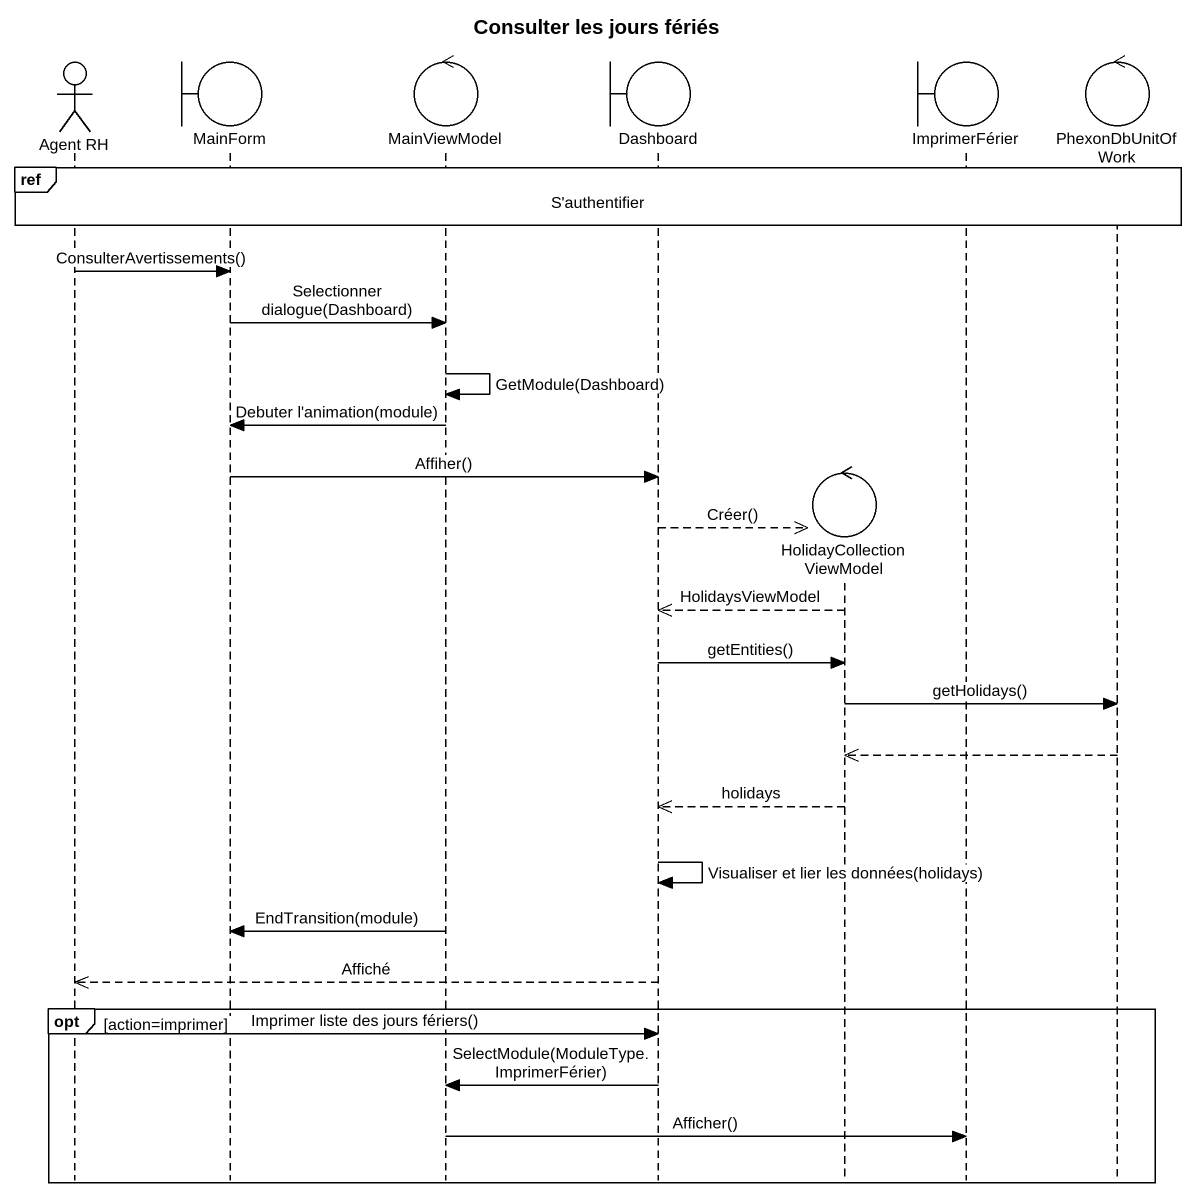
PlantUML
@startuml
title Consulter les jours fériés
hide footbox
actor "Agent RH" as Agent_RH
boundary MainForm
control MainViewModel
boundary Dashboard
control HolidayCollectionViewModel
boundary ImprimerFérier
control PhexonDbUnitOfWork

ref over Agent_RH, MainForm, MainViewModel, Dashboard, HolidayCollectionViewModel, ImprimerFérier, PhexonDbUnitOfWork : S'authentifier
Agent_RH -> MainForm : ConsulterAvertissements()
MainForm -> MainViewModel : Selectionner dialogue(Dashboard)
MainViewModel -> MainViewModel : GetModule(Dashboard)
MainViewModel -> MainForm : Debuter l'animation(module)
MainForm -> Dashboard : Affiher()
Dashboard -->> HolidayCollectionViewModel ** : Créer()
HolidayCollectionViewModel -->> Dashboard : HolidaysViewModel
Dashboard -> HolidayCollectionViewModel : getEntities()
HolidayCollectionViewModel -> PhexonDbUnitOfWork : getHolidays()
PhexonDbUnitOfWork -->> HolidayCollectionViewModel
HolidayCollectionViewModel -->> Dashboard : holidays
Dashboard -> Dashboard : Visualiser et lier les données(holidays)
MainViewModel -> MainForm : EndTransition(module)
Dashboard -->> Agent_RH : Affiché
opt action=imprimer
  Agent_RH -> Dashboard : Imprimer liste des jours fériers()
  Dashboard -> MainViewModel : SelectModule(ModuleType.ImprimerFérier)
  MainViewModel -> ImprimerFérier : Afficher()
end
@enduml
